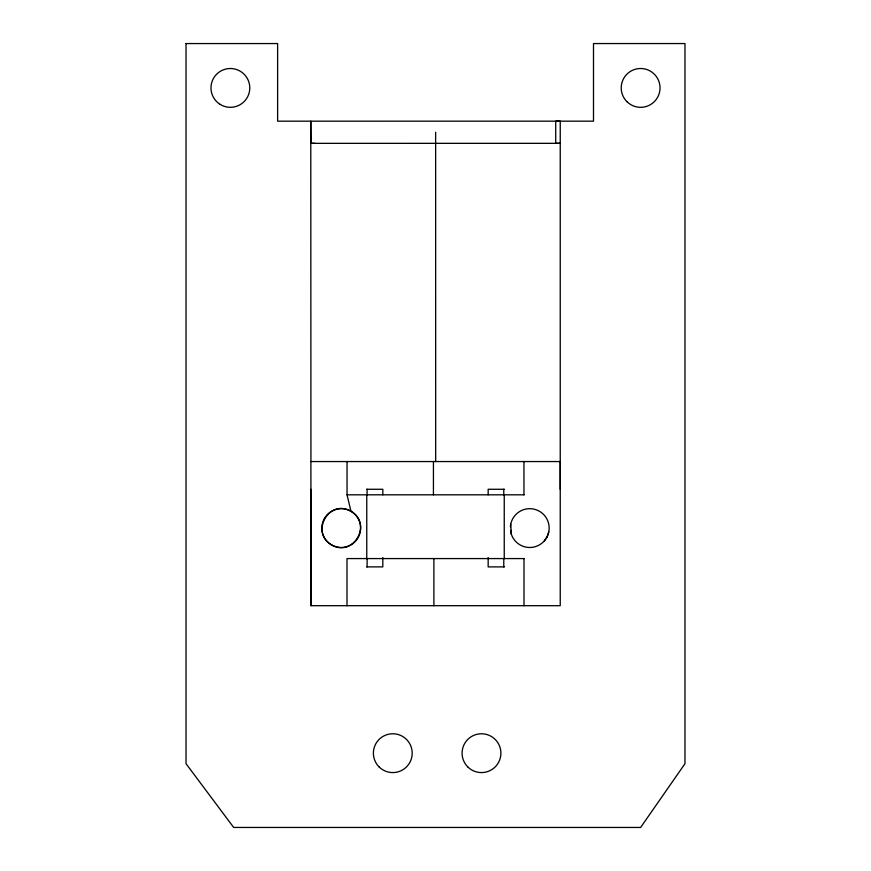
<?xml version="1.0" encoding="UTF-8"?>
<svg xmlns="http://www.w3.org/2000/svg" width="871" height="871" viewBox="0 0 871 871"><rect width="100%" height="100%" fill="white"/><g stroke="black" fill="none" stroke-linecap="round" stroke-linejoin="round"><path stroke-width="1.31" d="M346.996 605.693L347.006 558.572L524.19 558.572M350.959 511.277C329.238 498.43 309.771 532.529 331.557 544.887C353.245 557.712 372.908 523.656 350.959 511.277L347.039 494.815L347.05 461.554M560.238 489.273L560.238 461.554L310.903 461.554L310.969 605.693L560.238 605.693L560.238 121.167L555.72 121.156L555.72 143.334L560.216 143.334L310.936 143.356L310.773 121.178L310.936 461.576M548.763 531.931L547.151 536.71L544.288 540.924M546.672 537.385L547.151 536.71M310.805 143.334L315.008 143.334M366.56 489.273L382.826 489.273L382.837 494.815M504.483 489.273L488.163 489.273L488.163 494.815M347.039 494.815L524.179 494.815M366.56 566.879L382.826 566.89L382.826 557.516M504.483 566.89L488.163 566.89L488.163 557.527M510.831 530.308L511.233 532.377M510.733 524.233L511.353 534.261M523.95 461.554L523.961 494.815M523.994 558.572L524.004 605.693M504.244 494.815L504.244 558.572M503.765 489.273L503.765 494.815M503.776 558.572L503.776 566.89M435.642 132.25L435.674 461.554M433.889 558.572L433.889 605.693M433.431 461.554L433.431 494.815M367.094 489.273L367.094 494.815M367.116 558.572L367.116 566.89M366.756 494.815L366.756 558.572M310.958 489.273L310.969 605.693M510.384 526.748A19.402 19.402 0 0 1 539.138 511.103A19.402 19.402 0 0 1 541.163 543.776A19.402 19.402 0 0 1 510.7 531.811M186.035 43.561L186.024 763.693L233.668 827.45L640.62 827.45L684.976 763.693L684.976 43.55L593.499 43.55L593.499 121.167L277.62 121.178L277.631 43.561L186.035 43.561M327.529 541.806A19.402 19.402 0 0 0 359.995 533.106A19.402 19.402 0 0 0 336.228 509.35A19.402 19.402 0 0 0 327.529 541.806M626.902 101.635A19.402 19.402 0 0 0 659.369 92.936A19.402 19.402 0 0 0 635.601 69.168A19.402 19.402 0 0 0 626.902 101.635M220.069 104.346A19.402 19.402 0 0 0 249.77 88.624A19.402 19.402 0 0 0 221.299 70.769A19.402 19.402 0 0 0 220.069 104.346M379.07 766.894A19.402 19.402 0 0 0 411.537 758.195A19.402 19.402 0 0 0 387.769 734.427A19.402 19.402 0 0 0 379.07 766.894M467.771 766.894A19.402 19.402 0 0 0 500.237 758.195A19.402 19.402 0 0 0 476.47 734.427A19.402 19.402 0 0 0 467.771 766.894"/></g></svg>
